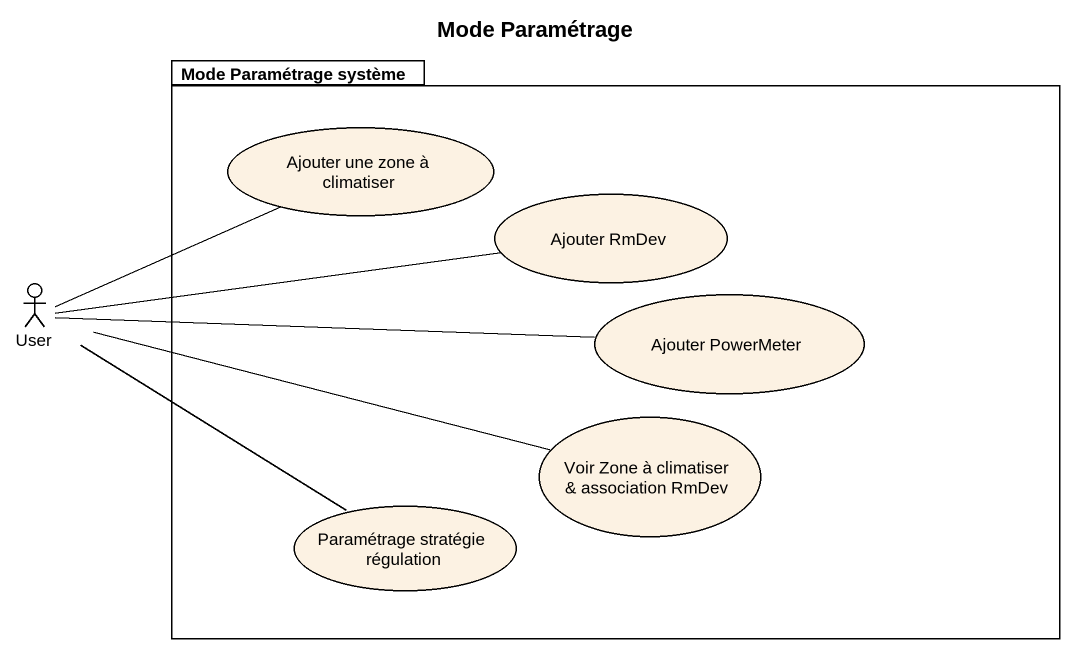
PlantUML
@startuml
title Mode Paramétrage
package "Mode Paramétrage système" as Mode_Paramétrage_système {
  usecase "Ajouter une zone à climatiser" as Ajouter_une_zone_à
  usecase "Ajouter RmDev" as Ajouter_RmDev
  usecase "Ajouter PowerMeter" as Ajouter_PowerMeter
  usecase "Voir Zone à climatiser & association RmDev" as Voir_Zone_à_climatiser
  usecase "Paramétrage stratégie régulation" as Paramétrage_stratégie
}
actor User
User -right- Ajouter_une_zone_à
User -right- Ajouter_RmDev
User -right- Ajouter_PowerMeter
User -right- Voir_Zone_à_climatiser
User -- Paramétrage_stratégie
@enduml
